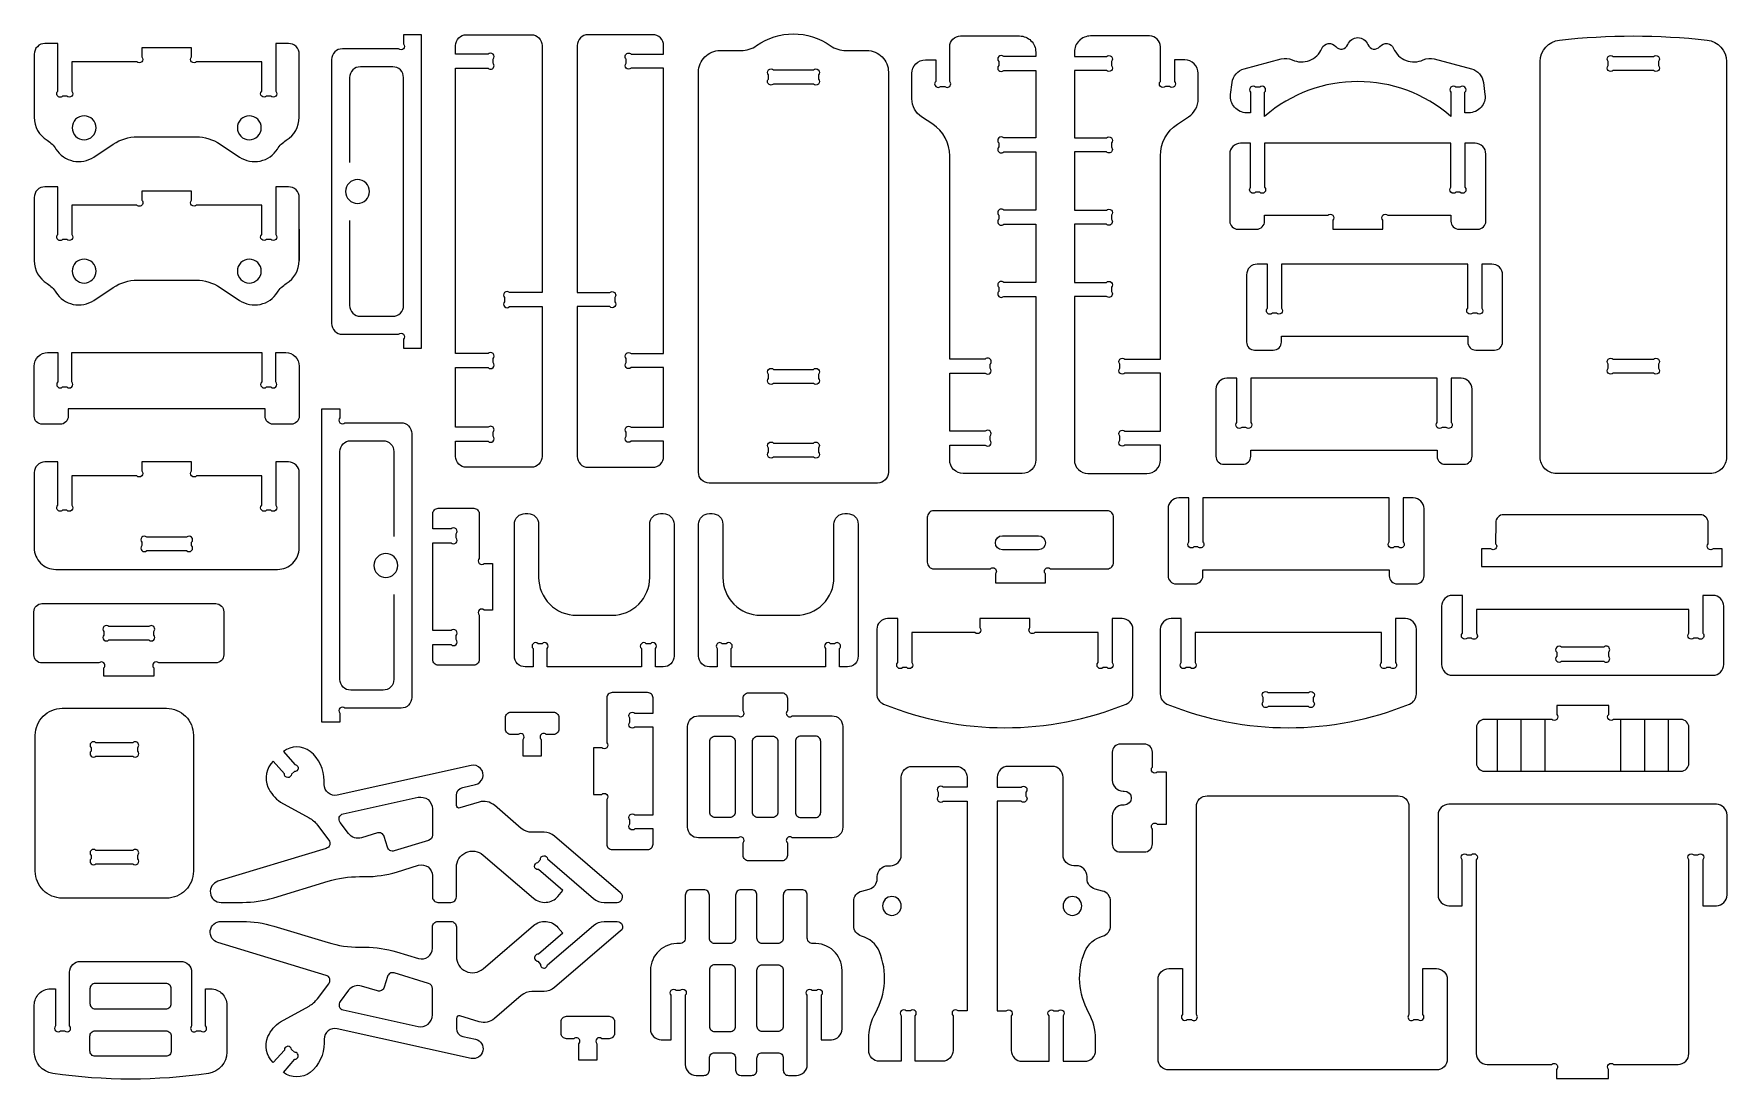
# Model space of a CAD drawing. Extents: x 99 to 824, y -348 to 559.
# Drawn here: x 99 to 824, y 112 to 559 of the extents above; entities that cross this region are included whole.
import ezdxf

# ---------------------------------------------------------------- set-up
doc = ezdxf.new("R2010")
doc.units = 0
doc.header["$MEASUREMENT"] = 0
doc.layers.get('DEFPOINTS').update_dxf_attribs({"color": 1, "linetype": 'CONTINUOUS'})
doc.layers.add('KONTUR', color=20, linetype='CONTINUOUS')

msp = doc.modelspace()

# ---------------------------------------------------------------- linework, layer by layer
at = {"layer": 'DEFPOINTS'}
msp.add_lwpolyline([(108.17, 329.94), (203.16, 329.94, 0.414214), (212.39, 339.17), (212.39, 371.35, 0.414214), (207.77, 375.96), (202.32, 375.96), (202.32, 357.38, -1), (200.19, 355.26), (198.44, 355.26, -1), (196.32, 357.38), (196.32, 369.96), (168.44, 369.96, -1), (166.32, 372.09), (166.32, 375.96), (145.01, 375.96), (145.01, 372.09, -1), (142.88, 369.96), (115.01, 369.96), (115.01, 357.38, -1), (112.88, 355.26), (111.13, 355.26, -1), (109.01, 357.38), (109.01, 375.96), (103.55, 375.96, 0.414214), (98.94, 371.35), (98.94, 339.17, 0.414214)], format="xyb", close=True, dxfattribs=at)
at = {"layer": 'KONTUR'}
for points in [[(226.27, 548.15), (226.27, 435.22, 0.414214), (230.88, 430.6), (254.92, 430.6, -1), (257.05, 428.48), (257.05, 424.6), (264.74, 424.6), (264.74, 558.77), (257.05, 558.77), (257.05, 554.89, -1), (254.92, 552.77), (230.88, 552.77, 0.414214)], [(279.33, 416.32), (293.25, 416.32, 1), (295.38, 418.44), (295.38, 420.19, 1), (293.25, 422.32), (279.33, 422.32), (279.33, 544.48), (293.25, 544.48, 1), (295.38, 546.61), (295.38, 548.36, 1), (293.25, 550.48), (279.33, 550.48), (279.33, 554.2, -0.414214), (283.95, 558.81), (311.71, 558.81, -0.414214), (316.33, 554.2), (316.33, 448.41), (302.4, 448.41, 1), (300.28, 446.29), (300.28, 444.54, 1), (302.4, 442.41), (316.33, 442.41), (316.33, 378.28, -0.414214), (311.71, 373.66), (283.95, 373.66, -0.414214), (279.33, 378.28), (279.33, 384.78), (293.25, 384.78, 1), (295.38, 386.91), (295.38, 388.66, 1), (293.25, 390.78), (279.33, 390.78)], [(368.38, 416.32), (354.46, 416.32, -1), (352.33, 418.44), (352.33, 420.19, -1), (354.46, 422.32), (368.38, 422.32), (368.38, 544.48), (354.46, 544.48, -1), (352.33, 546.61), (352.33, 548.36, -1), (354.46, 550.48), (368.38, 550.48), (368.38, 554.2, 0.414214), (363.77, 558.81), (336, 558.81, 0.414214), (331.39, 554.2), (331.39, 448.41), (345.31, 448.41, -1), (347.44, 446.29), (347.44, 444.54, -1), (345.31, 442.41), (331.39, 442.41), (331.39, 378.28, 0.414214), (336, 373.66), (363.77, 373.66, 0.414214), (368.38, 378.28), (368.38, 384.78), (354.46, 384.78, -1), (352.33, 386.91), (352.33, 388.66, -1), (354.46, 390.78), (368.38, 390.78)], [(387.91, 366.89, -0.414214), (383.3, 371.51), (383.3, 542.81, -0.414214), (392.53, 552.04), (401.51, 552.04, 0.155074), (408.17, 554.16, -0.31779), (439.74, 554.16, 0.155074), (446.4, 552.04), (455.38, 552.04, -0.414214), (464.61, 542.81), (464.61, 371.51, -0.414214), (459.99, 366.89)], [(484.85, 548.06), (484.84, 538.83, 1), (486.97, 536.71), (488.72, 536.71, 1), (490.84, 538.83), (490.84, 553.65, -0.414214), (495.46, 558.27), (520.74, 558.27, -0.414214), (527.66, 551.34), (527.66, 549.47), (513.95, 549.47, 1), (511.83, 547.35), (511.83, 545.6, 1), (513.95, 543.47), (527.66, 543.47), (527.66, 514.63), (513.95, 514.63, 1), (511.83, 512.51), (511.83, 510.76, 1), (513.95, 508.63), (527.66, 508.63), (527.66, 483.72), (513.95, 483.72, 1), (511.83, 481.59), (511.83, 479.84, 1), (513.95, 477.72), (527.66, 477.72), (527.66, 452.8), (513.95, 452.8, 1), (511.83, 450.68), (511.83, 448.93, 1), (513.95, 446.8), (527.66, 446.8), (527.66, 376.79, -0.414214), (521.89, 371.02), (496.61, 371.02, -0.414214), (490.84, 376.79), (490.84, 383.11), (506.05, 383.11, 1), (508.18, 385.23), (508.18, 386.98, 1), (506.05, 389.11), (490.84, 389.11), (490.84, 413.92), (506.05, 413.92, 1), (508.18, 416.05), (508.18, 417.8, 1), (506.05, 419.92), (490.84, 419.92), (490.84, 507.02, 0.252072), (483.58, 520.5), (478.8, 523.66, -0.252072), (474.65, 531.36), (474.65, 542.29, -0.414214), (480.42, 548.06)], [(587.03, 548.06), (587.04, 538.83, -1), (584.91, 536.71), (583.16, 536.71, -1), (581.04, 538.83), (581.04, 553.65, 0.414214), (576.42, 558.27), (551.14, 558.27, 0.414214), (544.22, 551.34), (544.22, 549.47), (557.93, 549.47, -1), (560.05, 547.35), (560.05, 545.6, -1), (557.93, 543.47), (544.22, 543.47), (544.22, 514.63), (557.93, 514.63, -1), (560.05, 512.51), (560.05, 510.76, -1), (557.93, 508.63), (544.22, 508.63), (544.22, 483.72), (557.93, 483.72, -1), (560.05, 481.59), (560.05, 479.84, -1), (557.93, 477.72), (544.22, 477.72), (544.22, 452.8), (557.93, 452.8, -1), (560.05, 450.68), (560.05, 448.93, -1), (557.93, 446.8), (544.22, 446.8), (544.22, 376.79, 0.414214), (549.99, 371.02), (575.27, 371.02, 0.414214), (581.04, 376.79), (581.04, 383.11), (565.83, 383.11, -1), (563.7, 385.23), (563.7, 386.98, -1), (565.83, 389.11), (581.04, 389.11), (581.04, 413.92), (565.83, 413.92, -1), (563.7, 416.05), (563.7, 417.8, -1), (565.83, 419.92), (581.04, 419.92), (581.04, 507.02, -0.252072), (588.3, 520.5), (593.08, 523.66, 0.252072), (597.23, 531.36), (597.23, 542.29, 0.414214), (591.46, 548.06)], [(750.53, 371.02, -0.414214), (743.61, 377.94), (743.61, 547.35, -0.382343), (751.82, 556.52, -0.055069), (815.14, 556.52, -0.382343), (823.36, 547.35), (823.36, 377.94, -0.414214), (816.44, 371.02)], [(178.52, 512), (186.89, 506.42, 0.422185), (203.06, 509.89, -0.11659), (206.84, 513.62, 0.261966), (212.39, 523.48), (212.39, 550.43, 0.414214), (207.77, 555.05), (202.32, 555.05), (202.32, 534.61, -1), (200.19, 532.49), (198.44, 532.49, -1), (196.32, 534.61), (196.32, 547.19), (168.44, 547.19, -1), (166.32, 549.31), (166.32, 553.19), (145.01, 553.19), (145.01, 549.31, -1), (142.88, 547.19), (115.01, 547.19), (115.01, 534.61, -1), (112.88, 532.49), (111.13, 532.49, -1), (109.01, 534.61), (109.01, 555.05), (103.55, 555.05, 0.414214), (98.94, 550.43), (98.94, 523.48, 0.261966), (104.49, 513.62, -0.11659), (108.27, 509.89, 0.422185), (124.44, 506.42), (132.81, 512, -0.147995), (143.04, 515.1), (168.29, 515.1, -0.147995)], [(661.22, 554.59, -0.687577), (669.84, 554.59, 0.578369), (674.99, 553.78, -0.567962), (680.88, 552.95, 0.425793), (693.57, 548.05, -0.176453), (698.29, 548.47), (714.22, 544.2, -0.304748), (719.3, 538.38), (719.96, 533.19, -0.451549), (713.09, 525.39), (711.41, 525.39), (711.41, 534.17, 1), (709.28, 536.3), (707.53, 536.3, 1), (705.41, 534.17), (705.41, 523.8, 0.37485), (625.65, 523.8), (625.65, 534.17, 1), (623.53, 536.3), (621.78, 536.3, 1), (619.65, 534.17), (619.65, 525.39), (617.97, 525.39, -0.451549), (611.11, 533.19), (611.76, 538.38, -0.304748), (616.84, 544.2), (632.77, 548.47, -0.176453), (637.49, 548.05, 0.425793), (650.18, 552.95, -0.567962), (656.07, 553.78, 0.578369)], [(415.42, 543.71), (432.48, 543.71, -1), (434.61, 541.59), (434.61, 539.84, -1), (432.48, 537.71), (415.42, 537.71, -1), (413.3, 539.84), (413.3, 541.59, -1)], [(774.9, 549.47), (792.07, 549.47, -1), (794.2, 547.35), (794.2, 545.6, -1), (792.07, 543.47), (774.9, 543.47, -1), (772.77, 545.6), (772.77, 547.35, -1)], [(120.3, 524.11, 0.414214), (115.19, 519, 0.414214), (120.3, 513.88, 0.414214), (125.42, 519, 0.414214)], [(191.02, 524.11, 0.414214), (185.91, 519, 0.414214), (191.02, 513.88, 0.414214), (196.14, 519, 0.414214)], [(625.65, 512.36), (625.65, 493.5, -1), (623.53, 491.38), (621.78, 491.38, -1), (619.65, 493.5), (619.65, 512.36), (615.33, 512.36, 0.414214), (610.72, 507.75), (610.72, 479.01, 0.414214), (614.18, 475.55), (622.19, 475.55, 0.414214), (625.65, 479.01), (625.65, 481.55), (652.69, 481.55, -1), (654.82, 479.42), (654.82, 475.55), (676.24, 475.55), (676.24, 479.42, -1), (678.37, 481.55), (705.41, 481.55), (705.41, 479.01, 0.414214), (708.87, 475.55), (716.88, 475.55, 0.414214), (720.34, 479.01), (720.34, 507.75, 0.414214), (715.73, 512.36), (711.41, 512.36), (711.41, 493.5, -1), (709.28, 491.38), (707.53, 491.38, -1), (705.41, 493.5), (705.41, 512.36)], [(178.52, 450.65), (186.89, 445.08, 0.422185), (203.06, 448.54, -0.11659), (206.84, 452.27, 0.261966), (212.39, 462.13), (212.39, 489.08, 0.414214), (207.77, 493.7), (202.32, 493.7), (202.32, 473.26, -1), (200.19, 471.14), (198.44, 471.14, -1), (196.32, 473.26), (196.32, 485.84), (168.44, 485.84, -1), (166.32, 487.97), (166.32, 491.84), (145.01, 491.84), (145.01, 487.97, -1), (142.88, 485.84), (115.01, 485.84), (115.01, 473.26, -1), (112.88, 471.14), (111.13, 471.14, -1), (109.01, 473.26), (109.01, 493.7), (103.55, 493.7, 0.414214), (98.94, 489.08), (98.94, 462.13, 0.261966), (104.49, 452.27, -0.11659), (108.27, 448.54, 0.422185), (124.44, 445.08), (132.81, 450.65, -0.147995), (143.04, 453.75), (168.29, 453.75, -0.147995)], [(237.38, 496.8, 0.414214), (232.26, 491.69, 0.414214), (237.38, 486.57, 0.414214), (242.5, 491.69, 0.414214)], [(120.3, 462.76, 0.414214), (115.19, 457.65, 0.414214), (120.3, 452.53, 0.414214), (125.42, 457.65, 0.414214)], [(191.02, 462.76, 0.414214), (185.91, 457.65, 0.414214), (191.02, 452.53, 0.414214), (196.14, 457.65, 0.414214)], [(632.83, 460.6), (632.83, 441.74, -1), (630.71, 439.62), (628.96, 439.62, -1), (626.83, 441.74), (626.83, 460.6), (622.51, 460.6, 0.414214), (617.9, 455.99), (617.9, 427.25, 0.414214), (621.36, 423.79), (629.37, 423.79, 0.414214), (632.83, 427.25), (632.83, 429.79), (712.59, 429.79), (712.59, 427.25, 0.414214), (716.05, 423.79), (724.06, 423.79, 0.414214), (727.52, 427.25), (727.52, 455.99, 0.414214), (722.91, 460.6), (718.59, 460.6), (718.59, 441.74, -1), (716.46, 439.62), (714.71, 439.62, -1), (712.59, 441.74), (712.59, 460.6)], [(110.05, 392.06), (102.4, 392.06, -0.414214), (98.94, 395.52), (98.94, 416.97, -0.414214), (104.71, 422.74), (109.01, 422.74), (109.01, 410.16, 1), (111.13, 408.04), (112.88, 408.04, 1), (115.01, 410.16), (115.01, 422.74), (196.32, 422.74), (196.32, 410.16, 1), (198.44, 408.04), (200.19, 408.04, 1), (202.32, 410.16), (202.32, 422.74), (206.62, 422.74, -0.414214), (212.39, 416.97), (212.39, 395.52, -0.414214), (208.93, 392.06), (201.27, 392.06, -0.414214), (197.81, 395.52), (197.81, 398.69), (113.52, 398.69), (113.52, 395.52, -0.414214)], [(415.42, 415.55), (432.48, 415.55, -1), (434.61, 413.42), (434.61, 411.67, -1), (432.48, 409.55), (415.42, 409.55, -1), (413.3, 411.67), (413.3, 413.42, -1)], [(774.9, 419.92), (792.07, 419.92, -1), (794.2, 417.8), (794.2, 416.05, -1), (792.07, 413.92), (774.9, 413.92, -1), (772.77, 416.05), (772.77, 417.8, -1)], [(619.74, 411.74), (619.74, 392.87, -1), (617.61, 390.75), (615.86, 390.75, -1), (613.74, 392.87), (613.74, 411.74), (609.42, 411.74, 0.414214), (604.8, 407.12), (604.8, 378.38, 0.414214), (608.26, 374.92), (616.28, 374.92, 0.414214), (619.74, 378.38), (619.74, 380.92), (699.49, 380.92), (699.49, 378.38, 0.414214), (702.96, 374.92), (710.97, 374.92, 0.414214), (714.43, 378.38), (714.43, 407.12, 0.414214), (709.81, 411.74), (705.49, 411.74), (705.49, 392.87, -1), (703.37, 390.75), (701.62, 390.75, -1), (699.49, 392.87), (699.49, 411.74)], [(260.59, 388.1), (260.59, 275.16, -0.414214), (255.97, 270.55), (231.93, 270.55, 1), (229.8, 268.42), (229.8, 264.55), (222.11, 264.55), (222.11, 398.71), (229.8, 398.71), (229.8, 394.84, 1), (231.93, 392.71), (255.97, 392.71, -0.414214)], [(432.48, 378.01), (415.42, 378.01, -1), (413.3, 380.14), (413.3, 381.89, -1), (415.42, 384.01), (432.48, 384.01, -1), (434.61, 381.89), (434.61, 380.14, -1)], [(269.61, 341.29), (277.4, 341.29, 1), (279.52, 343.42), (279.52, 345.17, 1), (277.4, 347.29), (269.61, 347.29), (269.61, 353.79, -0.414214), (271.92, 356.1), (287.12, 356.1, -0.414214), (289.43, 353.79), (289.43, 334.63, 1), (291.56, 332.51), (295.14, 332.51), (295.14, 312.53), (291.56, 312.53, 1), (289.43, 310.4), (289.43, 291.25, -0.414214), (287.12, 288.94), (271.92, 288.94, -0.414214), (269.61, 291.25), (269.61, 297.74), (277.4, 297.74, 1), (279.52, 299.87), (279.52, 301.62, 1), (277.4, 303.74), (269.61, 303.74)], [(599.22, 360.55), (599.22, 341.69, -1), (597.1, 339.57), (595.35, 339.57, -1), (593.22, 341.69), (593.22, 360.55), (588.9, 360.55, 0.414214), (584.29, 355.94), (584.29, 327.2, 0.414214), (587.75, 323.74), (595.76, 323.74, 0.414214), (599.22, 327.2), (599.22, 329.74), (678.98, 329.74), (678.98, 327.2, 0.414214), (682.44, 323.74), (690.45, 323.74, 0.414214), (693.92, 327.2), (693.92, 355.94, 0.414214), (689.3, 360.55), (684.98, 360.55), (684.98, 341.69, -1), (682.86, 339.57), (681.1, 339.57, -1), (678.98, 341.69), (678.98, 360.55)], [(304.52, 349.25, -0.414214), (309.13, 353.86), (310.28, 353.86, -0.414214), (314.89, 349.25), (314.89, 326.46, 0.414214), (331.05, 310.31), (346.3, 310.31, 0.414214), (362.45, 326.46), (362.45, 349.25, -0.414214), (367.07, 353.86), (368.21, 353.86, -0.414214), (372.83, 349.25), (372.83, 292.85, -0.414214), (368.21, 288.24), (364.85, 288.24), (364.85, 296.02, 1), (362.72, 298.15), (360.97, 298.15, 1), (358.85, 296.02), (358.85, 288.24), (318.5, 288.24), (318.5, 296.02, 1), (316.37, 298.15), (314.62, 298.15, 1), (312.5, 296.02), (312.5, 288.24), (309.13, 288.24, -0.414214), (304.52, 292.85)], [(383.36, 349.25, -0.414214), (387.98, 353.86), (389.12, 353.86, -0.414214), (393.74, 349.25), (393.74, 326.46, 0.414214), (409.89, 310.31), (425.14, 310.31, 0.414214), (441.3, 326.46), (441.3, 349.25, -0.414214), (445.91, 353.86), (447.05, 353.86, -0.414214), (451.67, 349.25), (451.67, 292.85, -0.414214), (447.05, 288.24), (443.69, 288.24), (443.69, 296.02, 1), (441.57, 298.15), (439.82, 298.15, 1), (437.69, 296.02), (437.69, 288.24), (397.34, 288.24), (397.34, 296.02, 1), (395.22, 298.15), (393.47, 298.15, 1), (391.34, 296.02), (391.34, 288.24), (387.98, 288.24, -0.414214), (383.36, 292.85)], [(481.23, 332.97, 0.414214), (484, 330.2), (508.27, 330.2, -1), (510.39, 328.07), (510.39, 324.2), (531.82, 324.2), (531.82, 328.07, -1), (533.94, 330.2), (558.22, 330.2, 0.414214), (560.99, 332.97), (560.99, 352.25, 0.414214), (558.22, 355.02), (484, 355.02, 0.414214), (481.23, 352.25)], [(724.55, 349.89), (724.54, 340.93, -1), (722.42, 338.8), (718.55, 338.8), (718.55, 331.19), (821.52, 331.19), (821.52, 338.8), (817.65, 338.8, -1), (815.52, 340.93), (815.52, 349.89, 0.414214), (812.06, 353.35), (728.01, 353.35, 0.414214)], [(147.13, 338), (164.2, 338, 1), (166.32, 340.13), (166.32, 341.59, 1), (164.2, 343.71), (147.13, 343.71, 1), (145.01, 341.59), (145.01, 340.13, 1)], [(513.39, 344.34), (528.82, 344.34, -1), (528.82, 338.34), (513.39, 338.34, -1)], [(249.47, 336.75, 0.414214), (244.36, 331.63, 0.414214), (249.47, 326.52, 0.414214), (254.59, 331.63, 0.414214)], [(176.65, 289.9), (152.24, 289.9, 1), (150.11, 287.77), (150.11, 284.19), (128.8, 284.19), (128.8, 287.77, 1), (126.68, 289.9), (102.27, 289.9, -0.414214), (98.8, 293.36), (98.8, 311.82, -0.414214), (102.27, 315.28), (176.65, 315.28, -0.414214), (180.11, 311.82), (180.11, 293.36, -0.414214)], [(706.03, 284.64), (817.56, 284.64, 0.414214), (822.18, 289.25), (822.18, 314.19, 0.414214), (817.56, 318.81), (813.28, 318.81), (813.28, 302.62, -1), (811.16, 300.49), (809.41, 300.49, -1), (807.28, 302.62), (807.28, 312.81), (716.31, 312.81), (716.31, 302.62, -1), (714.19, 300.49), (712.44, 300.49, -1), (710.31, 302.62), (710.31, 318.81), (706.03, 318.81, 0.414214), (701.42, 314.19), (701.42, 289.25, 0.414214)], [(130.93, 299.74), (147.99, 299.74, 1), (150.11, 301.86), (150.11, 303.32, 1), (147.99, 305.45), (130.93, 305.45, 1), (128.8, 303.32), (128.8, 301.86, 1)], [(560.34, 308.9), (560.34, 290.04, -1), (558.22, 287.91), (556.47, 287.91, -1), (554.34, 290.04), (554.34, 302.9), (527.3, 302.9, -1), (525.18, 305.03), (525.18, 308.9), (503.75, 308.9), (503.75, 305.03, -1), (501.63, 302.9), (474.59, 302.9), (474.59, 290.04, -1), (472.46, 287.91), (470.71, 287.91, -1), (468.59, 290.04), (468.59, 308.9), (464.27, 308.9, 0.414214), (459.65, 304.29), (459.65, 276.6, 0.305092), (462.53, 272.32, 0.195594), (566.4, 272.32, 0.305092), (569.28, 276.6), (569.28, 304.29, 0.414214), (564.66, 308.9)], [(583.84, 272.32, 0.195594), (687.72, 272.32, 0.305092), (690.59, 276.6), (690.59, 304.29, 0.414214), (685.98, 308.9), (681.66, 308.9), (681.66, 290.04, -1), (679.53, 287.91), (677.78, 287.91, -1), (675.66, 290.04), (675.66, 302.9), (595.9, 302.9), (595.9, 290.04, -1), (593.78, 287.91), (592.03, 287.91, -1), (589.9, 290.04), (589.9, 308.9), (585.58, 308.9, 0.414214), (580.97, 304.29), (580.97, 276.6, 0.305092)], [(752.79, 290.64), (770.8, 290.64, 1), (772.93, 292.76), (772.93, 294.51, 1), (770.8, 296.64), (752.79, 296.64, 1), (750.67, 294.51), (750.67, 292.76, 1)], [(363.86, 262.4), (356.07, 262.4, -1), (353.95, 264.53), (353.95, 266.28, -1), (356.07, 268.4), (363.86, 268.4), (363.86, 274.9, 0.414214), (361.55, 277.21), (346.34, 277.21, 0.414214), (344.04, 274.9), (344.04, 255.74, -1), (341.91, 253.62), (338.33, 253.62), (338.33, 233.64), (341.91, 233.64, -1), (344.04, 231.51), (344.04, 212.36, 0.414214), (346.34, 210.05), (361.55, 210.05, 0.414214), (363.86, 212.36), (363.86, 218.85), (356.07, 218.85, -1), (353.95, 220.98), (353.95, 222.73, -1), (356.07, 224.85), (363.86, 224.85)], [(404.73, 205.21, -0.414214), (402.42, 207.52), (402.42, 212.91, 1), (400.3, 215.03), (383.29, 215.03, -0.414214), (378.67, 219.65), (378.67, 262.65, -0.414214), (383.29, 267.26), (400.3, 267.26, 1), (402.42, 269.39), (402.42, 274.78, -0.414214), (404.73, 277.09), (419.04, 277.09, -0.414214), (421.34, 274.78), (421.34, 269.39, 1), (423.47, 267.26), (440.47, 267.26, -0.414214), (445.09, 262.65), (445.09, 219.65, -0.414214), (440.47, 215.03), (423.47, 215.03, 1), (421.34, 212.91), (421.34, 207.52, -0.414214), (419.04, 205.21)], [(627.19, 277.27), (644.37, 277.27, -1), (646.49, 275.15), (646.49, 273.4, -1), (644.37, 271.27), (627.19, 271.27, -1), (625.07, 273.4), (625.07, 275.15, -1)], [(155.58, 270.48, -0.414214), (167.12, 258.94), (167.12, 200.76, -0.414214), (155.58, 189.22), (110.95, 189.22, -0.414214), (99.41, 200.76), (99.41, 258.94, -0.414214), (110.95, 270.48)], [(321.24, 259.26), (318.09, 259.26, 1), (315.97, 257.14), (315.97, 250.06), (308.27, 250.06), (308.27, 257.14, 1), (306.15, 259.26), (303, 259.26, -0.414214), (300.69, 261.57), (300.69, 266.54, -0.414214), (303, 268.85), (321.24, 268.85, -0.414214), (323.55, 266.54), (323.55, 261.57, -0.414214)], [(803.82, 243.57, 0.414214), (807.28, 247.03), (807.28, 262.27, 0.414214), (803.82, 265.74), (775.05, 265.74, -1), (772.93, 267.86), (772.93, 271.74), (750.67, 271.74), (750.67, 267.86, -1), (748.54, 265.74), (719.77, 265.74, 0.414214), (716.31, 262.27), (716.31, 247.03, 0.414214), (719.77, 243.57)], [(125.4, 250.03), (141.13, 250.03, 1), (143.25, 252.15), (143.25, 253.61, 1), (141.13, 255.74), (125.4, 255.74, 1), (123.28, 253.61), (123.28, 252.15, 1)], [(223.03, 239.46, 0.224783), (217.1, 252.04, 0.332024), (205.6, 252.04), (210.55, 246.42, -1), (210.36, 243.42), (209.05, 242.26, -1), (206.05, 242.45), (201.3, 247.84, 0.318462), (199, 236.68, 0.133666), (204.37, 230.36), (216.59, 223.62, -0.10459), (220.21, 220.5), (225.08, 214.09, -0.522753), (223.91, 210.48), (177.57, 196.44, 0.862777), (178.91, 187.41), (188.09, 187.41, 0.073666), (201.47, 189.39), (224.76, 196.45, -0.073666), (238.14, 198.43), (240.66, 198.43, 0.073666), (254.04, 200.41), (263.47, 203.27, -0.503235), (269.43, 198.85), (269.43, 189.72, 0.414214), (271.73, 187.41), (277.36, 187.41, 0.414214), (279.67, 189.72), (279.67, 202.42, -0.640772), (291.1, 207.68), (312.66, 189.2, 0.414214), (323.11, 190), (325.23, 192.47), (314.75, 201.45, -1), (314.52, 204.45), (315.66, 205.78, -1), (318.66, 206.01), (338.4, 189.08, 0.179039), (342.91, 187.41), (348.48, 187.41, 0.696297), (349.99, 191.47), (321.68, 215.73, 0.179039), (317.18, 217.4), (311.98, 217.4, -0.179039), (307.47, 219.07), (295.93, 228.96, 0.256082), (289.42, 230.33), (281.16, 227.82, -0.503235), (279.67, 228.93), (279.67, 233.23, -0.35181), (282.38, 236.61), (287.83, 237.82, 1), (286.01, 246.03), (228.65, 233.34, -0.479498), (223.03, 237.85)], [(388.12, 256.26, -0.414214), (390.43, 258.57), (396.68, 258.57, -0.414214), (398.98, 256.26), (398.98, 226.04, -0.414214), (396.68, 223.73), (390.43, 223.73, -0.414214), (388.12, 226.04)], [(406.45, 226.04), (406.45, 256.26, -0.414214), (408.76, 258.57), (415, 258.57, -0.414214), (417.31, 256.26), (417.31, 226.04, -0.414214), (415, 223.73), (408.76, 223.73, -0.414214)], [(435.64, 256.26, 0.414214), (433.33, 258.57), (427.09, 258.57, 0.414214), (424.78, 256.26), (424.78, 226.04, 0.414214), (427.09, 223.73), (433.33, 223.73, 0.414214), (435.64, 226.04)], [(565.04, 229.08, 0.414214), (560.42, 224.46), (560.42, 212.45, 0.414214), (563.88, 208.99), (574.14, 208.99, 0.414214), (577.6, 212.45), (577.6, 218.82, -1), (579.72, 220.95), (583.6, 220.95), (583.6, 243.21), (579.72, 243.21, -1), (577.6, 245.33), (577.6, 251.71, 0.414214), (574.14, 255.17), (563.88, 255.17, 0.414214), (560.42, 251.71), (560.42, 239.69, 0.414214), (565.04, 235.08), (565.56, 235.08, -1), (565.56, 229.08)], [(449.75, 187.8, -0.339454), (453.17, 192.26), (456.4, 193.12, 0.339454), (459.82, 197.58), (459.82, 198.48, -0.414214), (464.43, 203.1), (465.5, 203.1, 0.414214), (470.11, 207.71), (470.11, 241.02, -0.414214), (474.73, 245.64), (493.66, 245.64, -0.414214), (498.28, 241.02), (498.28, 236.74), (488.09, 236.74, 1), (485.96, 234.62), (485.96, 232.87, 1), (488.09, 230.74), (498.28, 230.74), (498.28, 141), (494.4, 141, 1), (492.28, 138.88), (492.28, 124.01, -0.414214), (487.66, 119.39), (476.11, 119.39), (476.11, 138.88, 1), (473.99, 141), (472.24, 141, 1), (470.11, 138.88), (470.11, 119.39), (460.77, 119.39, -0.414214), (456.16, 124.01), (456.16, 128.93, -0.129433), (459.15, 140.29, 0.231132), (460.73, 166.29, 0.231026), (453.14, 172.99, -0.33747), (449.75, 177.44)], [(559.71, 187.8, 0.339454), (556.29, 192.26), (553.06, 193.12, -0.339454), (549.64, 197.58), (549.64, 198.48, 0.414214), (545.02, 203.1), (543.96, 203.1, -0.414214), (539.35, 207.71), (539.35, 241.02, 0.414214), (534.73, 245.64), (515.79, 245.64, 0.414214), (511.18, 241.02), (511.18, 236.74), (521.37, 236.74, -1), (523.49, 234.62), (523.49, 232.87, -1), (521.37, 230.74), (511.18, 230.74), (511.18, 141), (515.05, 141, -1), (517.18, 138.88), (517.18, 124.01, 0.414214), (521.79, 119.39), (533.35, 119.39), (533.35, 138.88, -1), (535.47, 141), (537.22, 141, -1), (539.35, 138.88), (539.35, 119.39), (548.68, 119.39, 0.414214), (553.3, 124.01), (553.3, 128.93, 0.129433), (550.31, 140.29, -0.231132), (548.73, 166.29, -0.231026), (556.32, 172.99, 0.33747), (559.71, 177.44)], [(231.23, 225.3), (263.25, 232.38, -0.479498), (269.43, 227.42), (269.43, 216.14, -0.330464), (267.79, 213.94), (253.01, 209.46, -0.414214), (250.13, 211), (248.74, 215.59, 0.414214), (245.86, 217.13), (239.06, 215.07, -0.313411), (233.54, 216.85), (229.89, 221.65, -0.547347)], [(703.81, 154.47), (703.81, 120.29, -0.414214), (699.19, 115.68), (584.66, 115.68, -0.414214), (580.05, 120.29), (580.05, 154.47, -0.414214), (584.66, 159.08), (590.44, 159.08), (590.44, 139.41, 1), (592.56, 137.29), (594.32, 137.29, 1), (596.44, 139.41), (596.44, 228.41, -0.414214), (601.06, 233.03), (682.8, 233.03, -0.414214), (687.41, 228.41), (687.41, 139.41, 1), (689.54, 137.29), (691.29, 137.29, 1), (693.41, 139.41), (693.41, 159.08), (699.19, 159.08, -0.414214)], [(772.88, 112.05), (772.88, 115.93, -1), (775.01, 118.05), (802.62, 118.05, 0.414214), (807.24, 122.67), (807.24, 205.67, -1), (809.36, 207.79), (811.12, 207.79, -1), (813.24, 205.67), (813.24, 186), (819.02, 186, 0.414214), (823.63, 190.61), (823.63, 224.79, 0.414214), (819.02, 229.4), (704.49, 229.4, 0.414214), (699.87, 224.79), (699.87, 190.61, 0.414214), (704.49, 186), (710.27, 186), (710.27, 205.67, -1), (712.39, 207.79), (714.14, 207.79, -1), (716.27, 205.67), (716.27, 122.67, 0.414214), (720.88, 118.05), (748.5, 118.05, -1), (750.62, 115.93), (750.62, 112.05)], [(123.28, 207.55), (123.28, 206.09, 1), (125.4, 203.96), (141.13, 203.96, 1), (143.25, 206.09), (143.25, 207.55, 1), (141.13, 209.68), (125.4, 209.68, 1)], [(390.25, 169.81, -0.414214), (387.95, 172.11), (387.95, 190.51, 0.414214), (385.64, 192.82), (379.96, 192.82, 0.414214), (377.65, 190.51), (377.65, 172.07, -0.437062), (375.17, 169.77, 0.437062), (362.74, 158.27), (362.74, 133.24, 0.414214), (367.35, 128.62), (371.65, 128.62), (371.65, 147.67, -1), (373.78, 149.79), (375.53, 149.79, -1), (377.65, 147.67), (377.65, 117.95, 0.414214), (382.27, 113.34), (385.64, 113.34, 0.414214), (387.95, 115.65), (387.95, 120.75, -0.414214), (390.25, 123.05), (396.91, 123.05, -0.414214), (399.21, 120.75), (399.21, 115.65, 0.414214), (401.52, 113.34), (406.01, 113.34, 0.414214), (408.32, 115.65), (408.32, 120.75, -0.414214), (410.63, 123.05), (417.28, 123.05, -0.414214), (419.59, 120.75), (419.59, 115.65, 0.414214), (421.89, 113.34), (425.27, 113.34, 0.414214), (429.88, 117.95), (429.88, 147.67, -1), (432.01, 149.79), (433.76, 149.79, -1), (435.88, 147.67), (435.88, 128.62), (440.18, 128.62, 0.414214), (444.8, 133.24), (444.8, 158.27, 0.437062), (432.37, 169.77, -0.437062), (429.88, 172.07), (429.88, 190.51, 0.414214), (427.57, 192.82), (421.89, 192.82, 0.414214), (419.59, 190.51), (419.59, 172.11, -0.414214), (417.28, 169.81), (410.63, 169.81, -0.414214), (408.32, 172.11), (408.32, 190.51, 0.414214), (406.01, 192.82), (401.52, 192.82, 0.414214), (399.21, 190.51), (399.21, 172.11, -0.414214), (396.91, 169.81)], [(466.09, 189.91, 0.414214), (462.07, 185.88, 0.414214), (466.09, 181.86, 0.414214), (470.11, 185.88, 0.414214)], [(543.37, 189.91, 0.414214), (539.35, 185.88, 0.414214), (543.37, 181.86, 0.414214), (547.39, 185.88, 0.414214)], [(223.03, 127.2, -0.224783), (217.1, 114.62, -0.332024), (205.6, 114.62), (210.55, 120.24, 1), (210.36, 123.24), (209.05, 124.39, 1), (206.05, 124.21), (201.3, 118.82, -0.318462), (199, 129.98, -0.133666), (204.37, 136.3), (216.59, 143.04, 0.10459), (220.21, 146.16), (225.08, 152.57, 0.522753), (223.91, 156.18), (177.57, 170.21, -0.862777), (178.91, 179.25), (188.09, 179.25, -0.073666), (201.47, 177.26), (224.76, 170.21, 0.073666), (238.14, 168.23), (240.66, 168.23, -0.073666), (254.04, 166.25), (263.47, 163.39, 0.503235), (269.43, 167.81), (269.43, 176.94, -0.414214), (271.73, 179.25), (277.36, 179.25, -0.414214), (279.67, 176.94), (279.67, 164.24, 0.640772), (291.1, 158.98), (312.66, 177.46, -0.414214), (323.11, 176.66), (325.23, 174.19), (314.75, 165.21, 1), (314.52, 162.21), (315.66, 160.88, 1), (318.66, 160.65), (338.4, 177.58, -0.179039), (342.91, 179.25), (348.48, 179.25, -0.696297), (349.99, 175.19), (321.68, 150.92, -0.179039), (317.18, 149.26), (311.98, 149.26, 0.179039), (307.47, 147.59), (295.93, 137.7, -0.256082), (289.42, 136.33), (281.16, 138.84, 0.503235), (279.67, 137.73), (279.67, 133.43, 0.35181), (282.38, 130.05), (287.83, 128.84, -1), (286.01, 120.63), (228.65, 133.32, 0.479498), (223.03, 128.81)], [(108.1, 150.41), (108.1, 134.54, 1), (110.22, 132.41), (111.97, 132.41, 1), (114.1, 134.54), (114.1, 157.56, -0.414214), (118.71, 162.17), (161.71, 162.17, -0.414214), (166.33, 157.56), (166.33, 134.54, 1), (168.45, 132.41), (170.2, 132.41, 1), (172.33, 134.54), (172.33, 150.41), (174.5, 150.41, -0.414214), (181.43, 143.49), (181.43, 123.33, -0.371951), (173.54, 114.2, -0.073339), (106.88, 114.2, -0.371951), (99, 123.33), (99, 143.49, -0.414214), (105.92, 150.41)], [(387.95, 134.47, 0.414214), (390.25, 132.16), (396.91, 132.16, 0.414214), (399.21, 134.47), (399.21, 158.39, 0.414214), (396.91, 160.7), (390.25, 160.7, 0.414214), (387.95, 158.39)], [(417.28, 160.7, -0.414214), (419.59, 158.39), (419.59, 134.47, -0.414214), (417.28, 132.16), (410.63, 132.16, -0.414214), (408.32, 134.47), (408.32, 158.39, -0.414214), (410.63, 160.7)], [(125.1, 152.72, 0.414214), (122.8, 150.41), (122.8, 144.17, 0.414214), (125.1, 141.86), (155.32, 141.86, 0.414214), (157.63, 144.17), (157.63, 150.41, 0.414214), (155.32, 152.72)], [(231.23, 141.36), (263.25, 134.28, 0.479498), (269.43, 139.23), (269.43, 150.51, 0.330464), (267.79, 152.72), (253.01, 157.2, 0.414214), (250.13, 155.66), (248.74, 151.07, -0.414214), (245.86, 149.53), (239.06, 151.59, 0.313411), (233.54, 149.8), (229.89, 145.01, 0.547347)], [(345.04, 129.06), (341.9, 129.06, 1), (339.77, 126.93), (339.77, 119.86), (332.07, 119.86), (332.07, 126.93, 1), (329.95, 129.06), (326.8, 129.06, -0.414214), (324.49, 131.37), (324.49, 136.33, -0.414214), (326.8, 138.64), (345.04, 138.64, -0.414214), (347.35, 136.33), (347.35, 131.37, -0.414214)], [(155.32, 121.55), (125.1, 121.55, -0.414214), (122.8, 123.86), (122.8, 130.1, -0.414214), (125.1, 132.41), (155.32, 132.41, -0.414214), (157.63, 130.1), (157.63, 123.86, -0.414214)]]:
    msp.add_lwpolyline(points, format="xyb", close=True, dxfattribs=at)
for points in [[(233.96, 479.25), (233.96, 442.92, 0.414214), (238.58, 438.3), (252.43, 438.3, 0.414214), (257.05, 442.92), (257.05, 540.46, 0.414214), (252.43, 545.07), (238.58, 545.07, 0.414214), (233.96, 540.46), (233.96, 504.12)], [(252.89, 319.2), (252.89, 282.86, -0.414214), (248.27, 278.25), (234.42, 278.25, -0.414214), (229.8, 282.86), (229.8, 380.4, -0.414214), (234.42, 385.02), (248.27, 385.02, -0.414214), (252.89, 380.4), (252.89, 344.06)]]:
    msp.add_lwpolyline(points, format="xyb", dxfattribs=at)
for points in [[(212.39, 475.61), (212.39, 462.13)], [(807.28, 302.62), (807.28, 312.81)], [(725.15, 265.74), (725.15, 243.57)], [(735.34, 265.74), (735.34, 243.57)], [(745.54, 265.74), (745.54, 243.57)], [(778.05, 265.74), (778.05, 243.57)], [(788.25, 265.74), (788.25, 243.57)], [(798.45, 265.74), (798.45, 243.57)]]:
    msp.add_lwpolyline(points, dxfattribs=at)

doc.saveas('drawing.dxf')
